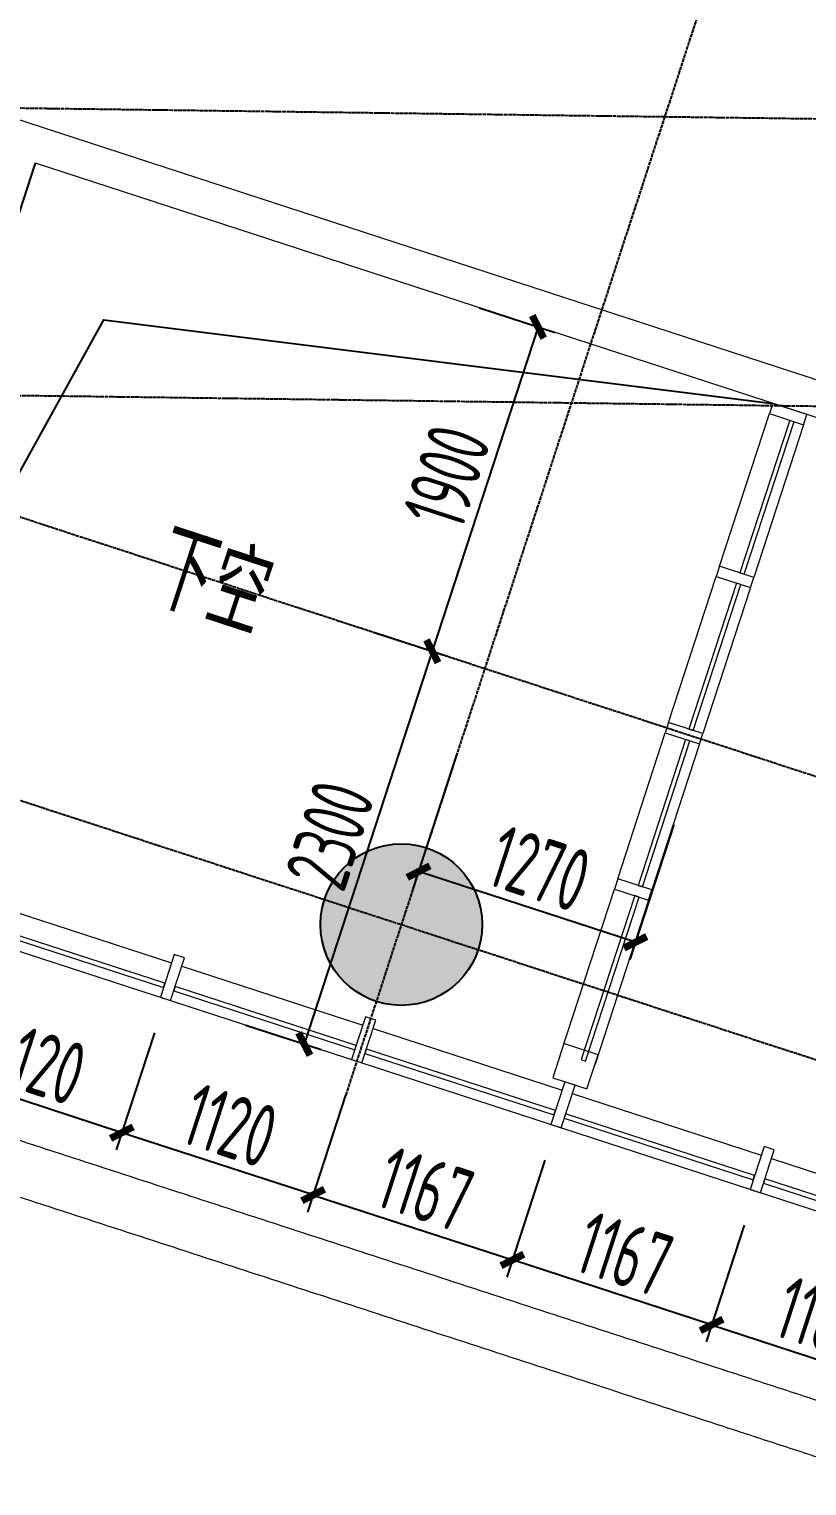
# Model space of a CAD drawing. Header units: millimetres. Extents: x 11515858 to 24947533, y -12764720 to -6305528.
# Drawn here: x 11837784 to 11842114, y -6356376 to -6348265 of the extents above; entities that cross this region are included whole.
import ezdxf
from ezdxf.enums import TextEntityAlignment as Align

# ---------------------------------------------------------------- set-up
doc = ezdxf.new("R2010")
doc.units = ezdxf.units.MM
doc.header["$LTSCALE"] = 10
for name, pattern in [('A2-RG-AXIS$0$CENTER', [2, 1.25, -0.25, 0.25, -0.25]), ('A2-RG-AXIS$0$DOTE', [2.42, 2, -0.2, 0.02, -0.2]), ('A2-RI-F3$0$HIDDEN', [0.375, 0.25, -0.125])]:
    doc.linetypes.add(name, pattern=pattern)
for name, color, linetype in [('A2-RB-F3$0$A-DIMS-100', 1, 'Continuous'), ('A2-RG-AXIS$0$A-GRID', 1, 'A2-RG-AXIS$0$CENTER'), ('A2-RI-F3$0$A-SYMB-AREA', 4, 'Continuous'), ('A2-RI-F3$0$A-SYMB-NAME', 4, 'Continuous'), ('A2-RI-F3$0$A-SYMB-VOID', 35, 'Continuous'), ('A2-RS-F3$0$A-HATH-GRAY', 8, 'Continuous'), ('A2-RS-F3$0$A-WALL-CONC', 6, 'Continuous')]:
    doc.layers.add(name, color=color, linetype=linetype)
for name, color, linetype, lineweight in [('A2-RI-F3$0$A-GENM', 6, 'Continuous', 9), ('A2-RI-F3$0$A-GLAZ', 140, 'Continuous', 5), ('A2-RI-F3$0$A-GLAZ-CWMG', 3, 'Continuous', 5), ('A2-RI-F3$0$A-WALL', 7, 'Continuous', 5)]:
    doc.layers.add(name, color=color, linetype=linetype, lineweight=lineweight)
doc.styles.add('A2-RB-F3$0$XD2008', font='hzs.shx', dxfattribs={"width": 0.7, "bigfont": 'hztxt.shx'})
doc.styles.add('A2-RI-F3$0$ECADI', font='hzs.shx', dxfattribs={"width": 0.7, "bigfont": 'hztxt.shx'})
doc.dimstyles.new('A2-RB-F3$0$XD100$0', dxfattribs={"dimscale": 100, "dimtxt": 3.5, "dimasz": 1, "dimexe": 1, "dimexo": 2, "dimgap": 0.5, "dimtad": 1, "dimdec": 0, "dimdsep": 46, "dimtxsty": 'A2-RB-F3$0$XD2008', "dimblk1": 'A2-RB-F3$0$_ArchTick', "dimblk2": 'A2-RB-F3$0$_ArchTick', "dimsah": 1, "dimcen": 2.5, "dimclrt": 4, "dimaunit": 1, "dimadec": 0, "dimazin": 0, "dimtfac": 1, "dimtdec": 0, "dimtix": 1, "dimtmove": 1, "dimatfit": 3, "dimfxl": 0, "dimtolj": 1, "dimtzin": 0, "dimarcsym": 0})

# ---------------------------------------------------------------- blocks, each defined once
blk = doc.blocks.new('A2-RG-AXIS')
at = {"layer": 'A2-RG-AXIS$0$A-GRID', "linetype": 'A2-RG-AXIS$0$DOTE'}
for p, q in [((11852707, -6313824), (11839546.1, -6354201.2)), ((11835588.6, -6348674.9), (11872727, -6349175.1)), ((11832290.2, -6349206.7), (11870250.8, -6361579.7)), ((11835567, -6350274.8), (11872705.5, -6350774.9)), ((11831825.3, -6350632.8), (11869786, -6363005.8))]:
    blk.add_line(p, q, dxfattribs=at)
blk = doc.blocks.new('A2-RB-F3$0$_ArchTick')
at = {"color": 0, "linetype": 'ByBlock', "const_width": 0.4}
blk.add_lwpolyline([(-0.5, -0.5), (0.5, 0.5)], dxfattribs=at)
blk = doc.blocks.new('*D666')
at = {"layer": 'A2-RB-F3$0$A-DIMS-100', "color": 0, "lineweight": -2, "transparency": 16777216}
for p, q in [((11840291.9, -6349816.5), (11840712.2, -6349953.6)), ((11840617.2, -6349922.6), (11840028.4, -6351728.9)), ((11839703.1, -6351622.9), (11840123.5, -6351759.9))]:
    blk.add_line(p, q, dxfattribs=at)
at = {"layer": 'Defpoints', "color": 0, "transparency": 16777216}
for p in [(11840101.7, -6349754.6), (11839513, -6351560.9), (11840028.4, -6351728.9)]:
    blk.add_point(p, dxfattribs=at)
at = {"layer": 'A2-RB-F3$0$A-DIMS-100', "color": 0, "lineweight": -2, "transparency": 16777216, "xscale": 100, "yscale": 100, "zscale": 100}
for p, rotation in [((11840617.2, -6349922.6), 71.9470404933523), ((11840028.4, -6351728.9), 251.9470404933523)]:
    blk.add_blockref('A2-RB-F3$0$_ArchTick', p, dxfattribs=dict(at, rotation=rotation))
at = {"layer": 'A2-RB-F3$0$A-DIMS-100', "color": 4, "transparency": 16777216, "insert": (11840108.9, -6350756), "char_height": 350, "attachment_point": 5, "rotation": 71.94704, "style": 'A2-RB-F3$0$XD2008'}
blk.add_mtext('\\A1;1900', dxfattribs=at)
blk = doc.blocks.new('*D667')
at = {"layer": 'A2-RB-F3$0$A-DIMS-100', "color": 0, "lineweight": -2, "transparency": 16777216}
for p, q in [((11839703.1, -6351622.9), (11840123.5, -6351759.9)), ((11840028.4, -6351728.9), (11839315.6, -6353915.7)), ((11838990.4, -6353809.7), (11839410.7, -6353946.7))]:
    blk.add_line(p, q, dxfattribs=at)
at = {"layer": 'Defpoints', "color": 0, "transparency": 16777216}
for p in [(11839513, -6351560.9), (11838800.2, -6353747.7), (11839315.6, -6353915.7)]:
    blk.add_point(p, dxfattribs=at)
at = {"layer": 'A2-RB-F3$0$A-DIMS-100', "color": 0, "lineweight": -2, "transparency": 16777216, "xscale": 100, "yscale": 100, "zscale": 100}
for p, rotation in [((11840028.4, -6351728.9), 71.94704049335054), ((11839315.6, -6353915.7), 251.9470404933506)]:
    blk.add_blockref('A2-RB-F3$0$_ArchTick', p, dxfattribs=dict(at, rotation=rotation))
at = {"layer": 'A2-RB-F3$0$A-DIMS-100', "color": 4, "transparency": 16777216, "insert": (11839458.1, -6352752.6), "char_height": 350, "attachment_point": 5, "rotation": 71.94704, "style": 'A2-RB-F3$0$XD2008'}
blk.add_mtext('\\A1;2300', dxfattribs=at)
blk = doc.blocks.new('*D670')
at = {"layer": 'A2-RB-F3$0$A-DIMS-100', "color": 0, "lineweight": -2, "transparency": 16777216}
for p, q in [((11840165.9, -6352299.8), (11839921.1, -6353050.7)), ((11841373.1, -6352693.2), (11841128.3, -6353444.2)), ((11841159.3, -6353349.1), (11839952.1, -6352955.7))]:
    blk.add_line(p, q, dxfattribs=at)
at = {"layer": 'Defpoints', "color": 0, "transparency": 16777216}
for p in [(11840227.8, -6352109.6), (11841435, -6352503.1), (11839952.1, -6352955.7)]:
    blk.add_point(p, dxfattribs=at)
at = {"layer": 'A2-RB-F3$0$A-DIMS-100', "color": 0, "lineweight": -2, "transparency": 16777216, "xscale": 100, "yscale": 100, "zscale": 100}
for p, rotation in [((11839952.1, -6352955.7), 161.9470386342331), ((11841159.3, -6353349.1), 341.9470386342332)]:
    blk.add_blockref('A2-RB-F3$0$_ArchTick', p, dxfattribs=dict(at, rotation=rotation))
at = {"layer": 'A2-RB-F3$0$A-DIMS-100', "color": 4, "transparency": 16777216, "insert": (11840625.4, -6352938.5), "char_height": 350, "attachment_point": 5, "rotation": 341.94704, "style": 'A2-RB-F3$0$XD2008'}
blk.add_mtext('\\A1;1270', dxfattribs=at)
blk = doc.blocks.new('*D795')
at = {"layer": 'A2-RB-F3$0$A-DIMS-100', "color": 0, "lineweight": -2, "transparency": 16777216}
for p, q in [((11841764.6, -6354924.3), (11841552.7, -6355574.4)), ((11842873.8, -6355285.8), (11842662, -6355935.9)), ((11841583.7, -6355479.3), (11842692.9, -6355840.8))]:
    blk.add_line(p, q, dxfattribs=at)
at = {"layer": 'Defpoints', "color": 0, "transparency": 16777216}
for p in [(11841826.6, -6354734.1), (11842935.8, -6355095.7), (11842692.9, -6355840.8)]:
    blk.add_point(p, dxfattribs=at)
at = {"layer": 'A2-RB-F3$0$A-DIMS-100', "color": 0, "lineweight": -2, "transparency": 16777216, "xscale": 100, "yscale": 100, "zscale": 100}
for p, rotation in [((11841583.7, -6355479.3), 161.9470404933341), ((11842692.9, -6355840.8), 341.9470404933341)]:
    blk.add_blockref('A2-RB-F3$0$_ArchTick', p, dxfattribs=dict(at, rotation=rotation))
at = {"layer": 'A2-RB-F3$0$A-DIMS-100', "color": 4, "transparency": 16777216, "insert": (11842208.1, -6355446.1), "char_height": 350, "attachment_point": 5, "rotation": 341.94704, "style": 'A2-RB-F3$0$XD2008'}
blk.add_mtext('\\A1;1167', dxfattribs=at)
blk = doc.blocks.new('*D796')
at = {"layer": 'A2-RB-F3$0$A-DIMS-100', "color": 0, "lineweight": -2, "transparency": 16777216}
for p, q in [((11840655.4, -6354562.8), (11840443.5, -6355212.8)), ((11841764.6, -6354924.3), (11841552.7, -6355574.4)), ((11841583.7, -6355479.3), (11840474.5, -6355117.8))]:
    blk.add_line(p, q, dxfattribs=at)
at = {"layer": 'Defpoints', "color": 0, "transparency": 16777216}
for p in [(11840717.4, -6354372.6), (11841826.6, -6354734.1), (11840474.5, -6355117.8)]:
    blk.add_point(p, dxfattribs=at)
at = {"layer": 'A2-RB-F3$0$A-DIMS-100', "color": 0, "lineweight": -2, "transparency": 16777216, "xscale": 100, "yscale": 100, "zscale": 100}
for p, rotation in [((11840474.5, -6355117.8), 161.9470404933908), ((11841583.7, -6355479.3), 341.9470404933908)]:
    blk.add_blockref('A2-RB-F3$0$_ArchTick', p, dxfattribs=dict(at, rotation=rotation))
at = {"layer": 'A2-RB-F3$0$A-DIMS-100', "color": 4, "transparency": 16777216, "insert": (11841098.8, -6355084.6), "char_height": 350, "attachment_point": 5, "rotation": 341.94704, "style": 'A2-RB-F3$0$XD2008'}
blk.add_mtext('\\A1;1167', dxfattribs=at)
blk = doc.blocks.new('*D797')
at = {"layer": 'A2-RB-F3$0$A-DIMS-100', "color": 0, "lineweight": -2, "transparency": 16777216}
for p, q in [((11839546.1, -6354201.2), (11839334.3, -6354851.3)), ((11840655.4, -6354562.8), (11840443.5, -6355212.8)), ((11839365.2, -6354756.2), (11840474.5, -6355117.8))]:
    blk.add_line(p, q, dxfattribs=at)
at = {"layer": 'Defpoints', "color": 0, "transparency": 16777216}
for p in [(11839608.1, -6354011.1), (11840717.4, -6354372.6), (11840474.5, -6355117.8)]:
    blk.add_point(p, dxfattribs=at)
at = {"layer": 'A2-RB-F3$0$A-DIMS-100', "color": 0, "lineweight": -2, "transparency": 16777216, "xscale": 100, "yscale": 100, "zscale": 100}
for p, rotation in [((11839365.2, -6354756.2), 161.9470404933341), ((11840474.5, -6355117.8), 341.9470404933341)]:
    blk.add_blockref('A2-RB-F3$0$_ArchTick', p, dxfattribs=dict(at, rotation=rotation))
at = {"layer": 'A2-RB-F3$0$A-DIMS-100', "color": 4, "transparency": 16777216, "insert": (11839989.6, -6354723.1), "char_height": 350, "attachment_point": 5, "rotation": 341.94704, "style": 'A2-RB-F3$0$XD2008'}
blk.add_mtext('\\A1;1167', dxfattribs=at)
blk = doc.blocks.new('*D798')
at = {"layer": 'A2-RB-F3$0$A-DIMS-100', "color": 0, "lineweight": -2, "transparency": 16777216}
for p, q in [((11838481.3, -6353854.1), (11838269.4, -6354504.2)), ((11839546.1, -6354201.2), (11839334.3, -6354851.2)), ((11839365.2, -6354756.1), (11838300.4, -6354409.1))]:
    blk.add_line(p, q, dxfattribs=at)
at = {"layer": 'Defpoints', "color": 0, "transparency": 16777216}
for p in [(11838543.3, -6353664), (11839608.1, -6354011), (11838300.4, -6354409.1)]:
    blk.add_point(p, dxfattribs=at)
at = {"layer": 'A2-RB-F3$0$A-DIMS-100', "color": 0, "lineweight": -2, "transparency": 16777216, "xscale": 100, "yscale": 100, "zscale": 100}
for p, rotation in [((11838300.4, -6354409.1), 161.948816603838), ((11839365.2, -6354756.1), 341.9488166038379)]:
    blk.add_blockref('A2-RB-F3$0$_ArchTick', p, dxfattribs=dict(at, rotation=rotation))
at = {"layer": 'A2-RB-F3$0$A-DIMS-100', "color": 4, "transparency": 16777216, "insert": (11838902.6, -6354368.7), "char_height": 350, "attachment_point": 5, "rotation": 341.94882, "style": 'A2-RB-F3$0$XD2008'}
blk.add_mtext('\\A1;1120', dxfattribs=at)
blk = doc.blocks.new('*D799')
at = {"layer": 'A2-RB-F3$0$A-DIMS-100', "color": 0, "lineweight": -2, "transparency": 16777216}
for p, q in [((11837416.5, -6353507.1), (11837204.6, -6354157.1)), ((11838481.3, -6353854.1), (11838269.4, -6354504.2)), ((11838300.4, -6354409.1), (11837235.6, -6354062.1))]:
    blk.add_line(p, q, dxfattribs=at)
at = {"layer": 'Defpoints', "color": 0, "transparency": 16777216}
for p in [(11837478.4, -6353316.9), (11838543.3, -6353664), (11837235.6, -6354062.1)]:
    blk.add_point(p, dxfattribs=at)
at = {"layer": 'A2-RB-F3$0$A-DIMS-100', "color": 0, "lineweight": -2, "transparency": 16777216, "xscale": 100, "yscale": 100, "zscale": 100}
for p, rotation in [((11837235.6, -6354062.1), 161.948816603838), ((11838300.4, -6354409.1), 341.9488166038379)]:
    blk.add_blockref('A2-RB-F3$0$_ArchTick', p, dxfattribs=dict(at, rotation=rotation))
at = {"layer": 'A2-RB-F3$0$A-DIMS-100', "color": 4, "transparency": 16777216, "insert": (11837837.7, -6354021.7), "char_height": 350, "attachment_point": 5, "rotation": 341.94882, "style": 'A2-RB-F3$0$XD2008'}
blk.add_mtext('\\A1;1120', dxfattribs=at)
blk = doc.blocks.new('A2-RI-F3$0$5erhfh')
at = {"layer": 'A2-RI-F3$0$A-SYMB-AREA', "style": 'A2-RI-F3$0$ECADI', "width": 0.7}
blk.add_attdef('340M2', text='', height=2.5, dxfattribs=at).set_placement((0, 1.25), align=Align.MIDDLE_LEFT)
at = {"layer": 'A2-RI-F3$0$A-SYMB-NAME', "style": 'A2-RI-F3$0$ECADI', "width": 0.7}
blk.add_attdef('CHINESENAME', (-12.292, 3.087), '', height=4.5, dxfattribs=at)
blk = doc.blocks.new('A2-RI-F3$0$System Panel - Glazed-5221596-Documents - Level 3')
at = {"layer": 'A2-RI-F3$0$A-GLAZ', "lineweight": 13}
for p, q in [((427.5, 44.45), (-427.5, 44.45)), ((-427.5, 44.45), (-427.5, 19.05)), ((-427.5, 19.05), (427.5, 19.05)), ((427.5, 19.05), (427.5, 44.45))]:
    blk.add_line(p, q, dxfattribs=at)
blk = doc.blocks.new('A2-RI-F3$0$Quad Corner Mullion - 200mm x 200mm Quad Corner-5221597-Documents - Level 3')
at = {"layer": 'A2-RI-F3$0$A-GLAZ-CWMG', "lineweight": 20}
for p, q in [((-100, 100), (100, 100)), ((-100, -100), (-100, 100)), ((100, 100), (100, -100)), ((100, -100), (-100, -100))]:
    blk.add_line(p, q, dxfattribs=at)
blk = doc.blocks.new('A2-RI-F3$0$Rectangular Mullion - 60mm x 200mm-4988012-Documents - Level 3')
at = {"layer": 'A2-RI-F3$0$A-GLAZ-CWMG'}
for p, q in [((70853.6, -44859.3), (70853.6, -44004.3)), ((71053.6, -44004.3), (71053.6, -44859.3))]:
    blk.add_line(p, q, dxfattribs=at)
blk = doc.blocks.new('A2-RI-F3$0$Rectangular Mullion - 60mm x 200mm-5221591-Documents - Level 3')
at = {"layer": 'A2-RI-F3$0$A-GLAZ-CWMG', "lineweight": 20}
for p, q in [((-30, 100), (30, 100)), ((-30, -100), (-30, 100)), ((30, 100), (30, -100)), ((30, -100), (-30, -100))]:
    blk.add_line(p, q, dxfattribs=at)
blk = doc.blocks.new('A2-RI-F3$0$System Panel - Glazed-5221598-Documents - Level 3')
at = {"layer": 'A2-RI-F3$0$A-GLAZ', "lineweight": 13}
for p, q in [((480.2, 44.4), (-480.2, 44.4)), ((-480.2, 44.4), (-480.2, 19.1)), ((-480.2, 19.1), (480.2, 19.1)), ((480.2, 19.1), (480.2, 44.4))]:
    blk.add_line(p, q, dxfattribs=at)
blk = doc.blocks.new('A2-RI-F3$0$Rectangular Mullion - 60mm x 200mm-5216838-Documents - Level 3')
at = {"layer": 'A2-RI-F3$0$A-GLAZ-CWMG'}
for p, q in [((70853.6, -46794.6), (70853.6, -45834.3)), ((71053.6, -45834.3), (71053.6, -46794.6))]:
    blk.add_line(p, q, dxfattribs=at)
blk = doc.blocks.new('A2-RI-F3$0$Rectangular Mullion - 60mm x 200mm-5221604-Documents - Level 3')
at = {"layer": 'A2-RI-F3$0$A-GLAZ-CWMG', "lineweight": 20}
for p, q in [((0, 100), (-60, 100)), ((-60, 100), (-60, -100)), ((0, -100), (0, 100)), ((-60, -100), (0, -100))]:
    blk.add_line(p, q, dxfattribs=at)
blk = doc.blocks.new('A2-RI-F3$0$System Panel - Glazed - Frit-3944572-Documents - Level 3')
at = {"layer": 'A2-RI-F3$0$A-GLAZ', "lineweight": 13}
for p, q in [((553.3, 44.5), (-553.3, 44.5)), ((-553.3, 44.5), (-553.3, 19.1)), ((-553.3, 19.1), (553.3, 19.1)), ((553.3, 19.1), (553.3, 44.5))]:
    blk.add_line(p, q, dxfattribs=at)
blk = doc.blocks.new('A2-RI-F3$0$System Panel - Glazed - Frit-V28-Documents - Level 3')
at = {"layer": 'A2-RI-F3$0$A-GLAZ', "lineweight": 13}
for p, q in [((530, 44.4), (-530, 44.4)), ((-530, 44.4), (-530, 19)), ((-530, 19), (530, 19)), ((530, 19), (530, 44.4))]:
    blk.add_line(p, q, dxfattribs=at)
blk = doc.blocks.new('A2-RI-F3$0$System Panel - Glazed - Frit-V30-Documents - Level 3')
at = {"layer": 'A2-RI-F3$0$A-GLAZ', "lineweight": 13}
for p, q in [((553.3, 44.5), (-553.3, 44.5)), ((-553.3, 44.5), (-553.3, 19.1)), ((-553.3, 19.1), (553.3, 19.1)), ((553.3, 19.1), (553.3, 44.5))]:
    blk.add_line(p, q, dxfattribs=at)
blk = doc.blocks.new('A2-RI-F3$0$System Panel - Glazed - Frit-V31-Documents - Level 3')
at = {"layer": 'A2-RI-F3$0$A-GLAZ', "lineweight": 13}
for p, q in [((530, 44.4), (-530, 44.4)), ((-530, 44.4), (-530, 19)), ((-530, 19), (530, 19)), ((530, 19), (530, 44.4))]:
    blk.add_line(p, q, dxfattribs=at)
blk = doc.blocks.new('A2-RI-F3$0$System Panel - Glazed - Frit-V33-Documents - Level 3')
at = {"layer": 'A2-RI-F3$0$A-GLAZ', "lineweight": 13}
for p, q in [((553.3, 44.5), (-553.3, 44.5)), ((-553.3, 44.5), (-553.3, 19.1)), ((-553.3, 19.1), (553.3, 19.1)), ((553.3, 19.1), (553.3, 44.5))]:
    blk.add_line(p, q, dxfattribs=at)
blk = doc.blocks.new('A2-RI-F3$0$Rectangular Mullion - 60mm x 200mm-3710276-Documents - Level 3')
at = {"layer": 'A2-RI-F3$0$A-GLAZ-CWMG', "lineweight": 13}
for p, q in [((-30, 150), (30, 150)), ((-30, -100), (-30, 150)), ((30, 150), (30, -100)), ((30, -100), (-30, -100))]:
    blk.add_line(p, q, dxfattribs=at)
blk = doc.blocks.new('A2-RI-F3$0$Rectangular Mullion - 60mm x 200mm-3681593-Documents - Level 3')
at = {"layer": 'A2-RI-F3$0$A-GLAZ-CWMG', "lineweight": 13}
for p, q in [((-30, 150), (30, 150)), ((-30, -100), (-30, 150)), ((30, 150), (30, -100)), ((30, -100), (-30, -100))]:
    blk.add_line(p, q, dxfattribs=at)
blk = doc.blocks.new('A2-RI-F3$0$Rectangular Mullion - 60mm x 200mm-3687298-Documents - Level 3')
at = {"layer": 'A2-RI-F3$0$A-GLAZ-CWMG', "lineweight": 13}
for p, q in [((-30, 150), (30, 150)), ((-30, -100), (-30, 150)), ((30, 150), (30, -100)), ((30, -100), (-30, -100))]:
    blk.add_line(p, q, dxfattribs=at)
blk = doc.blocks.new('A2-RI-F3$0$Roof Profile - South1 - Roof Profile - South-4416806-Documents - Level 3')
at = {"layer": 'A2-RI-F3$0$A-GENM'}
for points, knots in [([(84187.5, -48192), (83797.1, -48192), (83196.3, -48192), (82385, -48192), (81753.9, -48192), (81122.6, -48192), (80491.5, -48192), (79860.7, -48192), (79230.2, -48192), (78599.8, -48192), (77969.8, -48192), (77340.2, -48192), (76710.9, -48192), (76082.2, -48192), (75454.1, -48192), (74826.4, -48192), (74198.9, -48192), (73571.9, -48192), (73049.7, -48192), (72632.2, -48192), (72215, -48192), (71694.3, -48192), (71070.9, -48192), (70449.3, -48192), (69829.9, -48192), (69213.4, -48192), (68601, -48192), (68094.7, -48192), (67692.9, -48192), (67393.3, -48192), (67095.6, -48192), (66800.4, -48192), (66508.5, -48192), (66124.5, -48192), (65749.7, -48192), (65419.8, -48192), (65274.4, -48192), (62729.1, -48192)], [-0.995524, -0.995524, -0.995524, -0.995524, -0.9375, -0.90625, -0.875, -0.84375, -0.8125, -0.78125, -0.75, -0.71875, -0.6875, -0.65625, -0.625, -0.59375, -0.5625, -0.53125, -0.5, -0.46875, -0.4375, -0.421875, -0.40625, -0.375, -0.34375, -0.3125, -0.28125, -0.25, -0.21875, -0.1875, -0.171875, -0.15625, -0.140625, -0.125, -0.109375, -0.09375, -0.0625, -0.046875, -0.0368001, -0.0368001, -0.0368001, -0.0368001]), ([(84187.5, -48492), (83797.1, -48492), (83196.3, -48492), (82385, -48492), (81753.9, -48492), (81122.6, -48492), (80491.5, -48492), (79860.7, -48492), (79230.2, -48492), (78599.8, -48492), (77969.8, -48492), (77340.2, -48492), (76710.9, -48492), (76082.2, -48492), (75454.1, -48492), (74826.4, -48492), (74198.9, -48492), (73571.9, -48492), (73049.7, -48492), (72632.2, -48492), (72215, -48492), (71694.3, -48492), (71070.9, -48492), (70449.3, -48492), (69829.9, -48492), (69213.4, -48492), (68601, -48492), (68094.7, -48492), (67692.9, -48492), (67393.3, -48492), (67095.6, -48492), (66800.4, -48492), (66508.5, -48492), (66124.5, -48492), (65749.7, -48492), (65387.7, -48492), (65167.7, -48492), (64995.9, -48492), (64869.4, -48492), (64746.6, -48492), (64666.7, -48492), (62729.1, -48492)], [-0.9955239, -0.9955239, -0.9955239, -0.9955239, -0.9375, -0.90625, -0.875, -0.84375, -0.8125, -0.78125, -0.75, -0.71875, -0.6875, -0.65625, -0.625, -0.59375, -0.5625, -0.53125, -0.5, -0.46875, -0.4375, -0.421875, -0.40625, -0.375, -0.34375, -0.3125, -0.28125, -0.25, -0.21875, -0.1875, -0.171875, -0.15625, -0.140625, -0.125, -0.109375, -0.09375, -0.0625, -0.046875, -0.03125, -0.0234375, -0.015625, -0.0078125, -0.0002086, -0.0002086, -0.0002086, -0.0002086])]:
    blk.add_open_spline(points, degree=3, knots=knots, dxfattribs=at)
blk = doc.blocks.new('A2-RI-F3')
at = {"layer": 'A2-RI-F3$0$A-GLAZ', "lineweight": 13}
for p, q in [((11842018.2, -6350442.4), (11841741.2, -6351292.4)), ((11841765.3, -6351300.2), (11842042.4, -6350450.2)), ((11841741.2, -6351292.4), (11841765.3, -6351300.2))]:
    blk.add_line(p, q, dxfattribs=at)
at = {"layer": 'A2-RI-F3$0$A-GLAZ-CWMG'}
for p, q in [((11841628, -6351255.5), (11841905.1, -6350405.5)), ((11842095.2, -6350467.5), (11841818.1, -6351317.5)), ((11834331.5, -6352291), (11853242.6, -6358455)), ((11837568.8, -6353135.8), (11838576.6, -6353464.3)), ((11838633.6, -6353482.9), (11839641.4, -6353811.4)), ((11839698.5, -6353830), (11840750.7, -6354173)), ((11840807.7, -6354191.6), (11841859.9, -6354534.5)), ((11841916.9, -6354553.1), (11842969.1, -6354896.1))]:
    blk.add_line(p, q, dxfattribs=at)
at = {"layer": 'A2-RI-F3$0$A-SYMB-VOID', "ltscale": 500}
blk.add_lwpolyline([(11836580.4, -6352813.8), (11838200, -6349883.1), (11841923.8, -6350348.5)], dxfattribs=at)
at = {"layer": 'A2-RI-F3$0$A-WALL'}
for p, q in [((11843467.9, -6350641.4), (11835885.2, -6348169.8)), ((11846288, -6351771), (11837819.9, -6349010.8))]:
    blk.add_line(p, q, dxfattribs=at)
at = {"layer": 'A2-RI-F3$0$A-WALL', "lineweight": 25}
blk.add_line((11836595.9, -6352766.1), (11837819.9, -6349010.8), dxfattribs=at)
at = {"linetype": 'A2-RI-F3$0$HIDDEN', "ltscale": 3}
blk.add_blockref('A2-RG-AXIS', (0, 0), dxfattribs=at)
ref = blk.add_blockref('A2-RI-F3$0$5erhfh', (11839509.4, -6352133), dxfattribs=dict(xscale=100.0000000008531, yscale=100.0000000008531, zscale=100.0000000008531, rotation=341.9467459263064))
ref.add_attrib('CHINESENAME', '下空', (11838436.4, -6351458.5), dxfattribs={"layer": 'A2-RI-F3$0$A-SYMB-NAME', "height": 450, "rotation": 341.94675, "style": 'A2-RI-F3$0$ECADI', "width": 0.7})
at = {"layer": 'A2-RI-F3$0$A-GENM', "rotation": 341.9467472745557}
blk.add_blockref('A2-RI-F3$0$Roof Profile - South1 - Roof Profile - South-4416806-Documents - Level 3', (11787881.1, -6287517.1), dxfattribs=at)
at = {"layer": 'A2-RI-F3$0$A-GLAZ'}
for name, p, rotation in [('A2-RI-F3$0$System Panel - Glazed-5221596-Documents - Level 3', (11841572, -6351750), 251.9467472745555), ('A2-RI-F3$0$System Panel - Glazed-5221596-Documents - Level 3', (11841288.4, -6352619.9), 251.9467472745555), ('A2-RI-F3$0$System Panel - Glazed-5221598-Documents - Level 3', (11840988.6, -6353539.9), 251.9467472745555), ('A2-RI-F3$0$System Panel - Glazed - Frit-V31-Documents - Level 3', (11838041.7, -6353395.2), 161.9467472745556), ('A2-RI-F3$0$System Panel - Glazed - Frit-V28-Documents - Level 3', (11839106.5, -6353742.2), 161.9467472745556), ('A2-RI-F3$0$System Panel - Glazed - Frit-V33-Documents - Level 3', (11840193.6, -6354096.6), 161.9467472745556), ('A2-RI-F3$0$System Panel - Glazed - Frit-3944572-Documents - Level 3', (11841302.8, -6354458.1), 161.9467472745556), ('A2-RI-F3$0$System Panel - Glazed - Frit-V30-Documents - Level 3', (11842412.1, -6354819.7), 161.9467472745556)]:
    blk.add_blockref(name, p, dxfattribs=dict(at, rotation=rotation))
at = {"layer": 'A2-RI-F3$0$A-GLAZ-CWMG'}
for name, p, rotation in [('A2-RI-F3$0$Rectangular Mullion - 60mm x 200mm-5221604-Documents - Level 3', (11842018.7, -6350379.4), 71.94674727455549), ('A2-RI-F3$0$Rectangular Mullion - 60mm x 200mm-4988012-Documents - Level 3', (11787881, -6287517.1), 341.9467472745557), ('A2-RI-F3$0$Rectangular Mullion - 60mm x 200mm-4988012-Documents - Level 3', (11787597.4, -6288387), 341.9467472745557), ('A2-RI-F3$0$Rectangular Mullion - 60mm x 200mm-5216838-Documents - Level 3', (11787881, -6287517.1), 341.9467472745557)]:
    blk.add_blockref(name, p, dxfattribs=dict(at, rotation=rotation))
at = {"layer": 'A2-RI-F3$0$A-GLAZ-CWMG', "extrusion": (0, 0, -1)}
for name, p, rotation in [('A2-RI-F3$0$Rectangular Mullion - 60mm x 200mm-5221591-Documents - Level 3', (-11841713.8, -6351315), 288.0532527254445), ('A2-RI-F3$0$Rectangular Mullion - 60mm x 200mm-5221591-Documents - Level 3', (-11841430.2, -6352184.9), 288.0532527254445), ('A2-RI-F3$0$Rectangular Mullion - 60mm x 200mm-5221591-Documents - Level 3', (-11841146.7, -6353054.9), 288.0532527254445), ('A2-RI-F3$0$Rectangular Mullion - 60mm x 200mm-3710276-Documents - Level 3', (-11838574.1, -6353568.7), 18.05325272544437), ('A2-RI-F3$0$Rectangular Mullion - 60mm x 200mm-3710276-Documents - Level 3', (-11839639, -6353915.8), 18.05325272544437), ('A2-RI-F3$0$Quad Corner Mullion - 200mm x 200mm Quad Corner-5221597-Documents - Level 3', (-11840825.7, -6354039.6), 288.0532527254445), ('A2-RI-F3$0$Rectangular Mullion - 60mm x 200mm-3681593-Documents - Level 3', (-11840748.2, -6354277.3), 18.05325272544437), ('A2-RI-F3$0$Rectangular Mullion - 60mm x 200mm-3687298-Documents - Level 3', (-11841857.4, -6354638.9), 18.05325272544437)]:
    blk.add_blockref(name, p, dxfattribs=dict(at, rotation=rotation))
blk = doc.blocks.new('A2-RS-F3')
at = {"layer": 'A2-RS-F3$0$A-HATH-GRAY'}
h = blk.add_hatch(color=256, dxfattribs=at)
edge = h.paths.add_edge_path()
edge.add_arc((11839856, -6353250.4), 450, 0, 360)
at = {"layer": 'A2-RS-F3$0$A-WALL-CONC'}
blk.add_circle((11839856, -6353250.4), 450, dxfattribs=at)
blk = doc.blocks.new('A2-RB-F3')
at = {"layer": 'A2-RB-F3$0$A-DIMS-100'}
for p1, p2, distance, picture, middle in [((11840101.7, -6349754.6), (11839513, -6351560.9), 542.1, '*D666', (11840108.9, -6350756)), ((11839513, -6351560.9), (11838800.2, -6353747.7), 542.1, '*D667', (11839458.1, -6352752.6)), ((11841435, -6352503.1), (11840227.8, -6352109.6), 889.9, '*D670', (11840625.4, -6352938.5)), ((11838543.3, -6353664), (11837478.4, -6353316.9), 783.7, '*D799', (11837837.7, -6354021.7)), ((11839608.1, -6354011), (11838543.3, -6353664), 783.7, '*D798', (11838902.6, -6354368.7)), ((11839608.1, -6354011.1), (11840717.4, -6354372.6), -783.7, '*D797', (11839989.6, -6354723.1)), ((11841826.6, -6354734.1), (11840717.4, -6354372.6), 783.7, '*D796', (11841098.8, -6355084.6)), ((11841826.6, -6354734.1), (11842935.8, -6355095.7), -783.7, '*D795', (11842208.1, -6355446.1))]:
    dim = blk.add_aligned_dim(p1=p1, p2=p2, distance=distance, dimstyle='A2-RB-F3$0$XD100$0', dxfattribs=at)
    dim.commit()
    dim.dimension.update_dxf_attribs({"geometry": picture, "text_midpoint": middle})

msp = doc.modelspace()

# ---------------------------------------------------------------- block references
for name in ['A2-RB-F3', 'A2-RI-F3', 'A2-RG-AXIS', 'A2-RS-F3']:
    msp.add_blockref(name, (0, 0))

doc.saveas('drawing.dxf')
